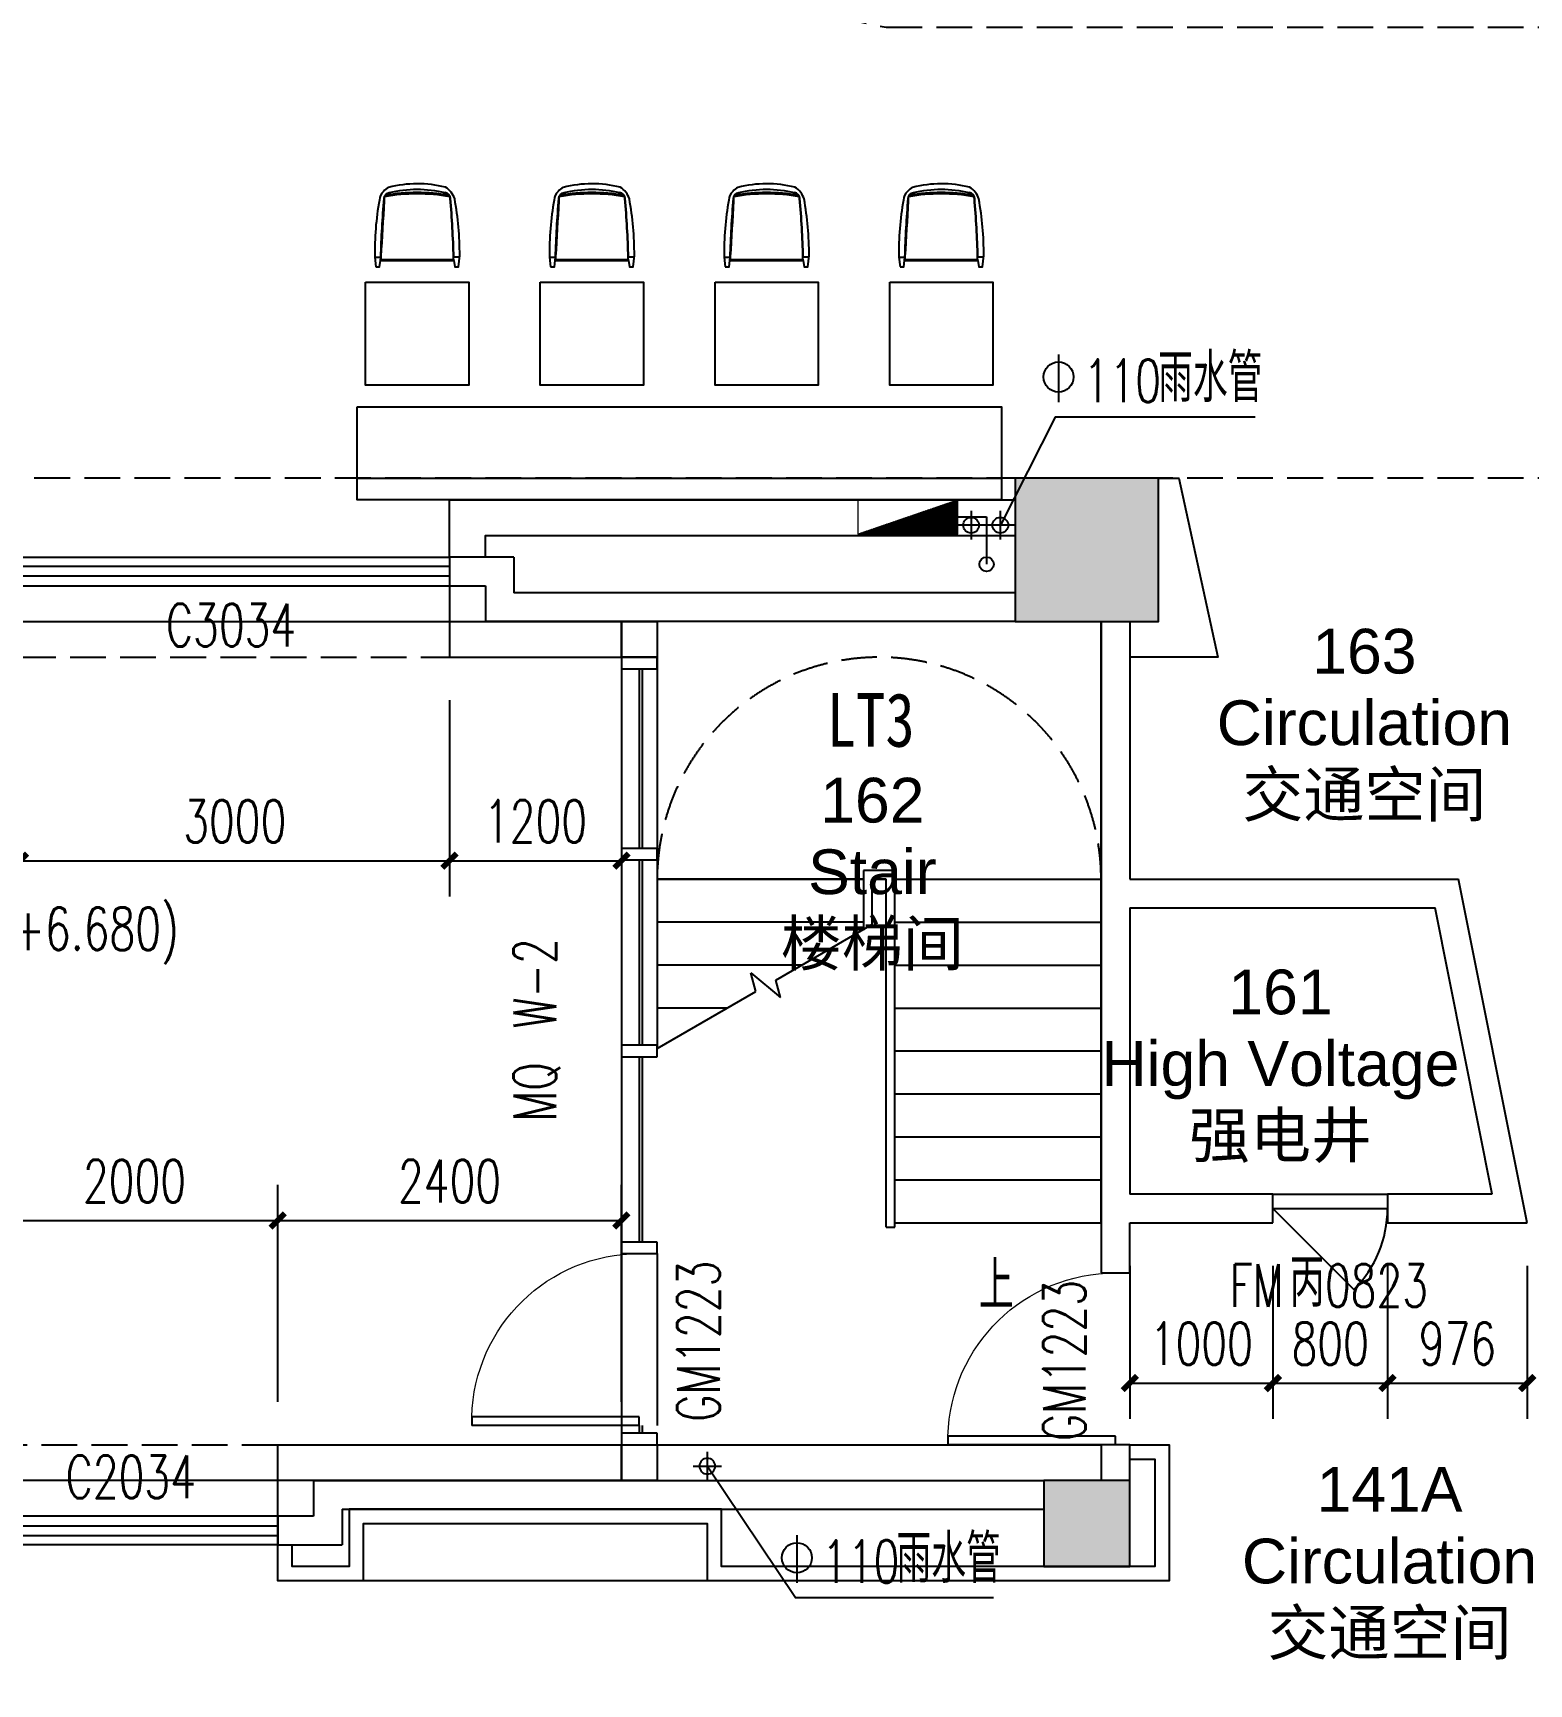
# Model space of a CAD drawing. Header units: inches. Extents: x -97096 to 280004, y -37912 to 97116.
# Drawn here: x -28359 to -17912, y 40579 to 52110 of the extents above; entities that cross this region are included whole.
import ezdxf
from ezdxf.enums import TextEntityAlignment as Align

# ---------------------------------------------------------------- set-up
doc = ezdxf.new("R2010")
doc.units = ezdxf.units.IN
doc.header["$LTSCALE"] = 1000
doc.header["$MEASUREMENT"] = 0
doc.linetypes.add('DASH', pattern=[0.35, 0.25, -0.1])
for name, color, linetype in [('3T_BAR', 7, 'Continuous'), ('A-DETL-NOTE', 1, 'Continuous'), ('an-furniture', 253, 'Continuous'), ('COLUMN', 2, 'Continuous'), ('CURTWALL', 4, 'Continuous'), ('DIM_SYMB', 3, 'Continuous'), ('DOOR_FIRE', 4, 'Continuous'), ('DOOR_FIRE_TEXT', 7, 'Continuous'), ('PIPE', 3, 'Continuous'), ('PUB_DIM', 3, 'Continuous'), ('PUB_HATCH', 253, 'Continuous'), ('PUB_TEXT', 7, 'Continuous'), ('S-XP', 1, 'Continuous'), ('S-XP-LG', 32, 'Continuous'), ('SEE', 5, 'Continuous'), ('SLAB', 60, 'Continuous'), ('SPACE', 7, 'Continuous'), ('STAIR', 3, 'Continuous'), ('SURFACE', 6, 'Continuous'), ('SURFACE-CEILING', 52, 'Continuous'), ('SURFACE-INT', 62, 'Continuous'), ('WALL', 2, 'Continuous'), ('WINDOW', 4, 'Continuous'), ('WINDOW_TEXT', 7, 'Continuous')]:
    doc.layers.add(name, color=color, linetype=linetype)
doc.layers.add('S-XIAO', color=30, linetype='Continuous', lineweight=5)
doc.styles.add('510p-01$0$Arial_2', font='arial.ttf', dxfattribs={"height": 6.392964})
doc.styles.add('_TCH_DIM', font='SIMPLEX', dxfattribs={"bigfont": 'GBCBIG'})
doc.styles.add('_TCH_DIM_T3', font='SIMPLEX', dxfattribs={"width": 0.705882, "bigfont": 'GBCBIG'})
doc.styles.add('_TCH_WINDOW', font='SIMPLEX', dxfattribs={"bigfont": 'GBCBIG'})
doc.styles.add('DIMHT', font='', dxfattribs={"width": 0.8})
doc.styles.get('DIMHT').set_extended_font_data('SimHei')
doc.dimstyles.new('_TCH_ARCH&&100', dxfattribs={"dimtxt": 297.5, "dimasz": 100, "dimexe": 250, "dimexo": 300, "dimgap": 126.25, "dimtad": 1, "dimdec": 0, "dimzin": 0, "dimdsep": 46, "dimtxsty": '_TCH_DIM_T3', "dimblk": 'ARCHTICK', "dimcen": 0.09, "dimclrt": 7, "dimazin": 2, "dimtfac": 1, "dimtdec": 0, "dimtix": 1, "dimtmove": 2, "dimatfit": 3, "dimfxl": 1, "dimtolj": 1, "dimtzin": 0, "dimarcsym": 0})

# ---------------------------------------------------------------- blocks, each defined once
blk = doc.blocks.new('A$C08252DC2')
at = {"layer": 'an-furniture'}
for points in [[(-288, 42), (-262, 42), (-256, 0), (256, 0), (262, 42), (288, 42), (297, -36, -0.045162), (262, -431, -0.189794), (198, -513, -0.123647), (-200, -512, -0.058863), (-236, -484, -0.18906), (-264, -423, -0.048279), (-296, -24), (-288, 42)], [(256, -5), (-256, -5), (-254, -7, -0.037702), (-251, -29, -0.000554), (-228, -417, -0.037328), (-229, -445, -4.064495)], [(-254, -24, 0.013306), (-231, -435, 0.333077), (-194, -476)], [(194, -476, 0.332939), (231, -435, 0.013306), (254, -24)], [(254, -24, -0.013306), (231, -435, -0.333077), (194, -476)]]:
    blk.add_lwpolyline(points, format="xyb", dxfattribs=at)
for points in [[(-256, 0), (-254, -24)], [(256, 0), (254, -24)], [(-296, -24), (-254, -24)], [(296, -24), (254, -24)]]:
    blk.add_lwpolyline(points, dxfattribs=at)
for centre, radius, start, end in [((0, 824), 1293, 259.8763, 280.1182), ((0, 824), 1302, 260.2198, 279.7742), ((0, 336), 835, 256.5336, 283.4594)]:
    blk.add_arc(centre, radius, start, end, dxfattribs=at)
blk = doc.blocks.new('xiao2')
at = {"layer": 'S-XIAO', "linetype": 'Continuous'}
h = blk.add_hatch(dxfattribs=at)
h.set_pattern_fill('ANSI31', color=256, scale=10, angle=152.1447, style=0)
h.set_pattern_definition([(44.999815, (55471.2533, 434076.4532), (-0.8838806224, 0.8838863305), [])])
h.paths.add_polyline_path([(-345224, 932668), (-344524, 932668), (-344524, 932908)])
blk.add_lwpolyline([(-345224, 932668), (-344524, 932668), (-344524, 932908), (-345224, 932908)], close=True, dxfattribs=at)
at = {"layer": 'S-XP'}
for p, q in [((-344524, 932788), (-344324, 932788)), ((-344324, 932788), (-344324, 932458, -1000))]:
    blk.add_line(p, q, dxfattribs=at)
at = {"layer": 'S-XP-LG'}
blk.add_circle((-344324, 932458, -1000), 50, dxfattribs=at)
blk = doc.blocks.new('510p-01$0$material tag')
blk = doc.blocks.new('PIPE-110')
for p, q in [((87087.5, -205623.5), (87087.5, -205423.5)), ((86987.5, -205523.5), (87187.5, -205523.5))]:
    blk.add_line(p, q)
blk.add_circle((87087.5, -205523.5), 55)
blk = doc.blocks.new('PIPE-12F')
at = {"layer": 'DIM_SYMB'}
for points in [[(22112, -196286), (20716, -196286), (20333, -197042)], [(20285, -204533), (18902, -204533), (18286, -203613)]]:
    blk.add_lwpolyline(points, dxfattribs=at)
for points in [[(20333, -197042, 1), (20333, -197042, 1)], [(18286, -203613, 1), (18286, -203613, 1)]]:
    blk.add_lwpolyline(points, format="xyb", close=True, dxfattribs=at)
at = {"layer": 'PUB_TEXT'}
for p, q in [((20739, -195849), (20739, -196181)), ((18912, -204095), (18912, -204428))]:
    blk.add_line(p, q, dxfattribs=at)
for centre in [(20739, -196006), (18912, -204253)]:
    blk.add_circle(centre, 105, dxfattribs=at)
at = {"layer": 'PIPE', "rotation": 180}
for p in [(107216, -402565), (107420, -402565)]:
    blk.add_blockref('PIPE-110', p, dxfattribs=at)
at = {"layer": 'PIPE', "xscale": -1, "rotation": 180}
blk.add_blockref('PIPE-110', (-68801, -409137), dxfattribs=at)
at = {"layer": 'PUB_TEXT', "style": '_TCH_DIM', "width": 0.705882}
blk.add_text('110', height=297.5, rotation=360, dxfattribs=at).set_placement((20914, -196181))
at = {"layer": 'PUB_TEXT', "style": '_TCH_DIM'}
blk.add_text('雨水管', height=337.6, rotation=360, dxfattribs=at).set_placement((21434, -196181))
blk.add_text('雨水管', height=337.6, dxfattribs=at).set_placement((19607, -204428))
at = {"layer": 'PUB_TEXT', "style": '_TCH_DIM', "width": 0.705882}
blk.add_text('110', height=297.5, dxfattribs=at).set_placement((19087, -204428))
blk = doc.blocks.new('_ArchTick')
at = {"color": 0, "linetype": 'ByBlock', "const_width": 0.4}
blk.add_lwpolyline([(-0.5, -0.5), (0.5, 0.5)], dxfattribs=at)
blk = doc.blocks.new('*D210')
at = {"layer": 'Defpoints', "color": 0, "transparency": 16777216}
for p in [(-20700, 43800), (-19700, 43800), (-19700, 42681)]:
    blk.add_point(p, dxfattribs=at)
at = {"layer": 'PUB_DIM', "color": 0, "lineweight": -2, "transparency": 16777216}
for p, q in [((-20700, 43500), (-20700, 42431)), ((-19700, 43500), (-19700, 42431)), ((-20700, 42681), (-19700, 42681))]:
    blk.add_line(p, q, dxfattribs=at)
at = {"layer": 'PUB_DIM', "color": 0, "lineweight": -2, "transparency": 16777216, "xscale": 100, "yscale": 100, "zscale": 100, "rotation": 180}
blk.add_blockref('_ArchTick', (-20700, 42681), dxfattribs=at)
at = {"layer": 'PUB_DIM', "color": 0, "lineweight": -2, "transparency": 16777216, "xscale": 100, "yscale": 100, "zscale": 100}
blk.add_blockref('_ArchTick', (-19700, 42681), dxfattribs=at)
at = {"layer": 'PUB_DIM', "color": 7, "transparency": 16777216, "insert": (-20200, 42956), "char_height": 297.5, "attachment_point": 5, "style": '_TCH_DIM_T3'}
blk.add_mtext('\\A1;1000', dxfattribs=at)
blk = doc.blocks.new('*D211')
at = {"layer": 'Defpoints', "color": 0, "transparency": 16777216}
for p in [(-19700, 43800), (-18900, 43800), (-18900, 42681)]:
    blk.add_point(p, dxfattribs=at)
at = {"layer": 'PUB_DIM', "color": 0, "lineweight": -2, "transparency": 16777216}
for p, q in [((-19700, 43500), (-19700, 42431)), ((-18900, 43500), (-18900, 42431)), ((-19700, 42681), (-18900, 42681))]:
    blk.add_line(p, q, dxfattribs=at)
at = {"layer": 'PUB_DIM', "color": 0, "lineweight": -2, "transparency": 16777216, "xscale": 100, "yscale": 100, "zscale": 100, "rotation": 180}
blk.add_blockref('_ArchTick', (-19700, 42681), dxfattribs=at)
at = {"layer": 'PUB_DIM', "color": 0, "lineweight": -2, "transparency": 16777216, "xscale": 100, "yscale": 100, "zscale": 100}
blk.add_blockref('_ArchTick', (-18900, 42681), dxfattribs=at)
at = {"layer": 'PUB_DIM', "color": 7, "transparency": 16777216, "insert": (-19300, 42956), "char_height": 297.5, "attachment_point": 5, "style": '_TCH_DIM_T3'}
blk.add_mtext('\\A1;800', dxfattribs=at)
blk = doc.blocks.new('*D212')
at = {"layer": 'Defpoints', "color": 0, "transparency": 16777216}
for p in [(-18900, 43800), (-17924, 43800), (-17924, 42681)]:
    blk.add_point(p, dxfattribs=at)
at = {"layer": 'PUB_DIM', "color": 0, "lineweight": -2, "transparency": 16777216}
for p, q in [((-18900, 43500), (-18900, 42431)), ((-17924, 43500), (-17924, 42431)), ((-18900, 42681), (-17924, 42681))]:
    blk.add_line(p, q, dxfattribs=at)
at = {"layer": 'PUB_DIM', "color": 0, "lineweight": -2, "transparency": 16777216, "xscale": 100, "yscale": 100, "zscale": 100, "rotation": 180}
blk.add_blockref('_ArchTick', (-18900, 42681), dxfattribs=at)
at = {"layer": 'PUB_DIM', "color": 0, "lineweight": -2, "transparency": 16777216, "xscale": 100, "yscale": 100, "zscale": 100}
blk.add_blockref('_ArchTick', (-17924, 42681), dxfattribs=at)
at = {"layer": 'PUB_DIM', "color": 7, "transparency": 16777216, "insert": (-18412, 42956), "char_height": 297.5, "attachment_point": 5, "style": '_TCH_DIM_T3'}
blk.add_mtext('\\A1;976', dxfattribs=at)
blk = doc.blocks.new('*D424')
at = {"layer": 'Defpoints', "color": 0, "transparency": 16777216}
for p in [(-24250, 43816), (-26650, 42250), (-24250, 42250)]:
    blk.add_point(p, dxfattribs=at)
at = {"layer": 'PUB_DIM', "color": 0, "lineweight": -2, "transparency": 16777216}
for p, q in [((-26650, 42550), (-26650, 44066)), ((-24250, 42550), (-24250, 44066)), ((-26650, 43816), (-24250, 43816))]:
    blk.add_line(p, q, dxfattribs=at)
at = {"layer": 'PUB_DIM', "color": 0, "lineweight": -2, "transparency": 16777216, "xscale": 100, "yscale": 100, "zscale": 100, "rotation": 180}
blk.add_blockref('_ArchTick', (-26650, 43816), dxfattribs=at)
at = {"layer": 'PUB_DIM', "color": 0, "lineweight": -2, "transparency": 16777216, "xscale": 100, "yscale": 100, "zscale": 100}
blk.add_blockref('_ArchTick', (-24250, 43816), dxfattribs=at)
at = {"layer": 'PUB_DIM', "color": 7, "transparency": 16777216, "insert": (-25450, 44091), "char_height": 297.5, "attachment_point": 5, "style": '_TCH_DIM_T3'}
blk.add_mtext('\\A1;2400', dxfattribs=at)
blk = doc.blocks.new('*D425')
at = {"layer": 'Defpoints', "color": 0, "transparency": 16777216}
for p in [(-26650, 43816), (-28650, 42250), (-26650, 42250)]:
    blk.add_point(p, dxfattribs=at)
at = {"layer": 'PUB_DIM', "color": 0, "lineweight": -2, "transparency": 16777216}
for p, q in [((-28650, 42550), (-28650, 44066)), ((-26650, 42550), (-26650, 44066)), ((-28650, 43816), (-26650, 43816))]:
    blk.add_line(p, q, dxfattribs=at)
at = {"layer": 'PUB_DIM', "color": 0, "lineweight": -2, "transparency": 16777216, "xscale": 100, "yscale": 100, "zscale": 100, "rotation": 180}
blk.add_blockref('_ArchTick', (-28650, 43816), dxfattribs=at)
at = {"layer": 'PUB_DIM', "color": 0, "lineweight": -2, "transparency": 16777216, "xscale": 100, "yscale": 100, "zscale": 100}
blk.add_blockref('_ArchTick', (-26650, 43816), dxfattribs=at)
at = {"layer": 'PUB_DIM', "color": 7, "transparency": 16777216, "insert": (-27650, 44091), "char_height": 297.5, "attachment_point": 5, "style": '_TCH_DIM_T3'}
blk.add_mtext('\\A1;2000', dxfattribs=at)
blk = doc.blocks.new('*D449')
at = {"layer": 'Defpoints', "color": 0, "transparency": 16777216}
for p in [(-28450, 47750), (-25450, 47750), (-25450, 46329)]:
    blk.add_point(p, dxfattribs=at)
at = {"layer": 'PUB_DIM', "color": 0, "lineweight": -2, "transparency": 16777216}
for p, q in [((-28450, 47450), (-28450, 46079)), ((-25450, 47450), (-25450, 46079)), ((-28450, 46329), (-25450, 46329))]:
    blk.add_line(p, q, dxfattribs=at)
at = {"layer": 'PUB_DIM', "color": 0, "lineweight": -2, "transparency": 16777216, "xscale": 100, "yscale": 100, "zscale": 100, "rotation": 180}
blk.add_blockref('_ArchTick', (-28450, 46329), dxfattribs=at)
at = {"layer": 'PUB_DIM', "color": 0, "lineweight": -2, "transparency": 16777216, "xscale": 100, "yscale": 100, "zscale": 100}
blk.add_blockref('_ArchTick', (-25450, 46329), dxfattribs=at)
at = {"layer": 'PUB_DIM', "color": 7, "transparency": 16777216, "insert": (-26950, 46604), "char_height": 297.5, "attachment_point": 5, "style": '_TCH_DIM_T3'}
blk.add_mtext('\\A1;3000', dxfattribs=at)
blk = doc.blocks.new('*D450')
at = {"layer": 'Defpoints', "color": 0, "transparency": 16777216}
for p in [(-25450, 47750), (-24250, 47750), (-24250, 46329)]:
    blk.add_point(p, dxfattribs=at)
at = {"layer": 'PUB_DIM', "color": 0, "lineweight": -2, "transparency": 16777216}
for p, q in [((-25450, 47450), (-25450, 46079)), ((-24250, 47450), (-24250, 46079)), ((-25450, 46329), (-24250, 46329))]:
    blk.add_line(p, q, dxfattribs=at)
at = {"layer": 'PUB_DIM', "color": 0, "lineweight": -2, "transparency": 16777216, "xscale": 100, "yscale": 100, "zscale": 100, "rotation": 180}
blk.add_blockref('_ArchTick', (-25450, 46329), dxfattribs=at)
at = {"layer": 'PUB_DIM', "color": 0, "lineweight": -2, "transparency": 16777216, "xscale": 100, "yscale": 100, "zscale": 100}
blk.add_blockref('_ArchTick', (-24250, 46329), dxfattribs=at)
at = {"layer": 'PUB_DIM', "color": 7, "transparency": 16777216, "insert": (-24850, 46604), "char_height": 297.5, "attachment_point": 5, "style": '_TCH_DIM_T3'}
blk.add_mtext('\\A1;1200', dxfattribs=at)
blk = doc.blocks.new('_FZH')
blk.add_lwpolyline([(-0.5, -0.5), (0.5, -0.5), (0.5, 0.5), (-0.5, 0.5)], close=True)
at = {"layer": 'PUB_HATCH'}
blk.add_solid([(-0.5, -0.5), (0.5, -0.5), (-0.5, 0.5), (0.5, 0.5)], dxfattribs=at)
blk = doc.blocks.new('$TCHSYS$WIN2D')
for p, q in [((-0.5, 0.5), (0.5, 0.5)), ((-0.5, 0.5), (-0.5, -0.5)), ((0.5, 0.5), (0.5, -0.5)), ((0.5, 0.1667), (-0.5, 0.1667)), ((0.5, -0.1667), (-0.5, -0.1667)), ((-0.5, -0.5), (0.5, -0.5))]:
    blk.add_line(p, q)
blk = doc.blocks.new('$DorLib2D$00000114')
at = {"color": 0}
blk.add_line((0.5, 0), (-0.207, 0.707), dxfattribs=at)
blk.add_arc((0.5, 0), 1, 135, 180, dxfattribs=at)
blk = doc.blocks.new('$DorLib2D$00000001')
for p, q in [((0.45, 0.975), (0.5, 0.975)), ((0.45, 0), (0.45, 0.975)), ((0.5, 0), (0.5, 0.975)), ((0.5, 0), (0.45, 0))]:
    blk.add_line(p, q)
at = {"lineweight": 13}
blk.add_arc((0.475, 0), 0.975, 91.46928, 180, dxfattribs=at)

msp = doc.modelspace()

# ---------------------------------------------------------------- linework, layer by layer
at = {"layer": '3T_BAR'}
for p, q in [((-24250, 47750), (-24250, 47670)), ((-24000, 47750), (-24250, 47750)), ((-24000, 47670), (-24000, 47750)), ((-24250, 47670), (-24000, 47670)), ((-24250, 46415), (-24250, 46335)), ((-24000, 46415), (-24250, 46415)), ((-24000, 46335), (-24000, 46415)), ((-24250, 46335), (-24000, 46335)), ((-24250, 45040), (-24250, 44960)), ((-24000, 45040), (-24250, 45040)), ((-24000, 44960), (-24000, 45040)), ((-24250, 44960), (-24000, 44960)), ((-24250, 43665), (-24250, 43585)), ((-24000, 43665), (-24250, 43665)), ((-24000, 43585), (-24000, 43665)), ((-24250, 43585), (-24000, 43585)), ((-24250, 42330), (-24250, 42250)), ((-24000, 42330), (-24250, 42330)), ((-24000, 42250), (-24000, 42330)), ((-24250, 42250), (-24000, 42250))]:
    msp.add_line(p, q, dxfattribs=at)
for points in [[(-24000, 47750), (-24250, 47750), (-24250, 48000), (-24000, 48000)], [(-24000, 42000), (-24250, 42000), (-24250, 42250), (-24000, 42250)]]:
    msp.add_lwpolyline(points, close=True, dxfattribs=at)
at = {"layer": 'an-furniture'}
msp.add_line((-26096.2, 49000), (-21596.2, 49000), dxfattribs=at)
for points in [[(-26036.2, 50370), (-25316.2, 50370), (-25316.2, 49650), (-26036.2, 49650)], [(-24816.2, 50370), (-24096.2, 50370), (-24096.2, 49650), (-24816.2, 49650)], [(-23596.2, 50370), (-22876.2, 50370), (-22876.2, 49650), (-23596.2, 49650)], [(-22376.2, 50370), (-21656.2, 50370), (-21656.2, 49650), (-22376.2, 49650)], [(-26096.2, 49500), (-21596.2, 49500), (-21596.2, 48850), (-26096.2, 48850)]]:
    msp.add_lwpolyline(points, close=True, dxfattribs=at)
at = {"layer": 'CURTWALL'}
for p, q in [((-24125, 47670), (-24125, 46415)), ((-24105, 47670), (-24105, 46415)), ((-24125, 46335), (-24125, 45040)), ((-24105, 46335), (-24105, 45040)), ((-24125, 44960), (-24125, 43665)), ((-24105, 44960), (-24105, 43665)), ((-24125, 42385), (-24125, 42330)), ((-24105, 42385), (-24105, 42330))]:
    msp.add_line(p, q, dxfattribs=at)
at = {"layer": 'DIM_SYMB'}
msp.add_lwpolyline([(-21650, 43650.1, 0, 0, 0), (-21650, 47100.1, 0, 0, 0), (-23250, 47100.1, 0, 0, 0), (-23250, 45900.1, 80, 0, 0), (-23250, 45600.1, 0, 0, 0)], format="xyseb", dxfattribs=at)
at = {"layer": 'DOOR_FIRE'}
for p, q in [((-19700, 44000), (-18900, 44000)), ((-19700, 43900, 100), (-18900, 43900, 100)), ((-24000, 43585), (-24000, 42385))]:
    msp.add_line(p, q, dxfattribs=at)
at = {"layer": 'SEE', "linetype": 'DASH'}
for p, q in [((-28450, 47750), (-25450, 47750)), ((-28650, 42250), (-26650, 42250))]:
    msp.add_line(p, q, dxfattribs=at)
at = {"layer": 'SEE'}
msp.add_line((-23650, 41300), (-26050, 41300), dxfattribs=at)
at = {"layer": 'SLAB'}
msp.add_lwpolyline([(10489, 49200), (-12200, 49200), (-12200, 48450), (-12800, 48450), (-12800, 60000), (-45700, 60000), (-45700, 48000), (-24250, 48000), (-24250, 42000), (-54700, 42000), (-54700, 30000), (-16750, 30000), (-16750, 24000)], dxfattribs=at)
at = {"layer": 'STAIR'}
for p, q in [((-21500, 48000.1), (-24000, 48000.1)), ((-24000, 48000.1), (-24000, 46200.1)), ((-20900, 46200.1), (-20900, 48000)), ((-22340, 46260.1), (-22560, 46260.1)), ((-22560, 46260.1), (-22560, 45848.4)), ((-22340, 43770.1), (-22340, 46260.1)), ((-24000, 46200.1), (-24000, 45017.1)), ((-22560, 46200.1), (-24000, 46200.1)), ((-24000, 46200.1), (-22560, 46200.1)), ((-22500, 46200.1), (-22500, 45883.1)), ((-22400, 46200.1), (-22500, 46200.1)), ((-22500, 46200.1), (-22500, 45883.1)), ((-22500, 46200.1), (-22400, 46200.1)), ((-22400, 43800.1), (-22400, 46200.1)), ((-22400, 43770.1), (-22400, 46200.1)), ((-22340, 46200.1), (-20900, 46200.1)), ((-22340, 46200.1), (-20900, 46200.1)), ((-20900, 43800.1), (-20900, 46200.1)), ((-22560, 45900.1), (-24000, 45900.1)), ((-22340, 45900.1), (-20900, 45900.1)), ((-23172.2, 45495), (-22500, 45883.1)), ((-22990.2, 45600.1), (-24000, 45600.1)), ((-22340, 45600.1), (-20900, 45600.1)), ((-23310.5, 45415.1), (-23345.5, 45545.5)), ((-23345.5, 45545.5), (-23139.4, 45372.6)), ((-23139.4, 45372.6), (-23172.2, 45495)), ((-24000, 45017.1), (-23310.5, 45415.1)), ((-23509.8, 45300.1), (-24000, 45300.1)), ((-22340, 45300.1), (-20900, 45300.1)), ((-22340, 45000.1), (-20900, 45000.1)), ((-22340, 44700.1), (-20900, 44700.1)), ((-22340, 44400.1), (-20900, 44400.1)), ((-22340, 44100.1), (-20900, 44100.1)), ((-22400, 43770.1), (-22340, 43770.1)), ((-22340, 43800.1), (-20900, 43800.1))]:
    msp.add_line(p, q, dxfattribs=at)
at = {"layer": 'STAIR', "linetype": 'DASH'}
msp.add_arc((-22450, 46200.1), 1550, 359.99739, 180.00261, dxfattribs=at)
at = {"layer": 'SURFACE'}
for points in [[(-25450, 48250), (-25450, 47750), (-24000, 47750)], [(-26650, 41750), (-26650, 42250), (-20900, 42250)]]:
    msp.add_lwpolyline(points, dxfattribs=at)
at = {"layer": 'SURFACE-CEILING', "linetype": 'DASH'}
msp.add_lwpolyline([(-44650, 52150), (-40400, 52150), (-35900, 51225), (-26900, 53075), (-22400, 52150), (-13400, 52150), (-13400, 49000), (-44650, 49000)], close=True, dxfattribs=at)
at = {"layer": 'SURFACE-INT'}
for points in [[(-20500, 49000), (-20358.2, 49000), (-20085, 47750), (-20700, 47750)], [(-25450, 48450), (-25450, 48850), (-21500, 48850)], [(-25200, 48450), (-25200, 48600), (-21500, 48600)], [(-20700, 42250.1), (-20425, 42250.1), (-20425, 41300), (-23650, 41300)], [(-20700, 42150.1), (-20525, 42150.1), (-20525, 41400), (-23550, 41400), (-23550, 41800), (-26150, 41800), (-26150, 41400), (-26550, 41400), (-26550, 41550)], [(-26050, 41300), (-26050, 41700), (-23650, 41700), (-23650, 41300)], [(-26050, 41300), (-26650, 41300), (-26650, 41550)]]:
    msp.add_lwpolyline(points, dxfattribs=at)
at = {"layer": 'WALL'}
for p, q in [((-25000, 48450), (-25450, 48450)), ((-25450, 48450), (-25450, 48250)), ((-25000, 48450), (-25000, 48200)), ((-25450, 48250), (-25200, 48250)), ((-25200, 48250), (-25200, 48000)), ((-21500, 48200), (-25000, 48200)), ((-21500, 48000), (-25200, 48000)), ((-20900, 48000), (-20900, 46200)), ((-20700, 48000), (-20700, 46200)), ((-20900, 46200), (-20900, 43800)), ((-20700, 46200), (-18404.3, 46200)), ((-17924.3, 43800), (-18404.3, 46200)), ((-20700, 46000), (-20700, 44000)), ((-20700, 46000), (-18568.3, 46000)), ((-18168.3, 44000), (-18568.3, 46000)), ((-19700, 44000), (-20700, 44000)), ((-19700, 43800), (-19700, 44000)), ((-18168.3, 44000), (-18900, 44000)), ((-18900, 44000), (-18900, 43800)), ((-20900, 43800), (-20900, 43450)), ((-20700, 43800), (-19700, 43800)), ((-20700, 43450), (-20700, 43800)), ((-18900, 43800), (-17924.3, 43800)), ((-20900, 43450), (-20700, 43450)), ((-20700, 42250), (-20900, 42250)), ((-20900, 42250), (-20900, 42000)), ((-20700, 42000), (-20700, 42250)), ((-26400, 42000), (-26400, 41750)), ((-26400, 42000), (-21300, 42000)), ((-26400, 41750), (-26650, 41750)), ((-26650, 41750), (-26650, 41550)), ((-26200, 41800), (-26200, 41550)), ((-26200, 41800), (-21300, 41800)), ((-26650, 41550), (-26200, 41550))]:
    msp.add_line(p, q, dxfattribs=at)

# ---------------------------------------------------------------- block references
at = {"rotation": 0.0001850067465677645}
msp.add_blockref('xiao2', (322627.1, -884057.1), dxfattribs=at)
at = {"layer": 'A-DETL-NOTE'}
ref = msp.add_blockref('510p-01$0$material tag', (-199441.1, -28039.7), dxfattribs=dict(at, xscale=3.125, yscale=3.125, zscale=3.125))
ref.add_attrib('ROOM_TAG', '163', dxfattribs={"layer": '0', "height": 312.5, "style": '510p-01$0$Arial_2'}).set_placement((-19061.5, 47792.5), align=Align.MIDDLE_CENTER)
ref.add_attrib('NAME_ENG', 'Circulation', dxfattribs={"layer": '0', "height": 312.5, "style": '510p-01$0$Arial_2'}).set_placement((-19061.5, 47292.5), align=Align.MIDDLE_CENTER)
ref.add_attrib('NAME_CN', '交通空间', dxfattribs={"layer": '0', "height": 312.5, "style": '510p-01$0$Arial_2'}).set_placement((-19061.5, 46792.5), align=Align.MIDDLE_CENTER)
ref = msp.add_blockref('510p-01$0$material tag', (-202877.3, -29080.4), dxfattribs=dict(at, xscale=3.125, yscale=3.125, zscale=3.125))
ref.add_attrib('ROOM_TAG', '162', dxfattribs={"layer": '0', "height": 312.5, "style": '510p-01$0$Arial_2'}).set_placement((-22497.6, 46751.8), align=Align.MIDDLE_CENTER)
ref.add_attrib('NAME_ENG', 'Stair', dxfattribs={"layer": '0', "height": 312.5, "style": '510p-01$0$Arial_2'}).set_placement((-22497.6, 46251.8), align=Align.MIDDLE_CENTER)
ref.add_attrib('NAME_CN', '楼梯间', dxfattribs={"layer": '0', "height": 312.5, "style": '510p-01$0$Arial_2'}).set_placement((-22497.6, 45751.8), align=Align.MIDDLE_CENTER)
ref = msp.add_blockref('510p-01$0$material tag', (-200027.3, -30419.8), dxfattribs=dict(at, xscale=3.125, yscale=3.125, zscale=3.125))
ref.add_attrib('ROOM_TAG', '161', dxfattribs={"layer": '0', "height": 312.5, "style": '510p-01$0$Arial_2'}).set_placement((-19647.6, 45412.4), align=Align.MIDDLE_CENTER)
ref.add_attrib('NAME_ENG', 'High Voltage', dxfattribs={"layer": '0', "height": 312.5, "style": '510p-01$0$Arial_2'}).set_placement((-19647.6, 44912.4), align=Align.MIDDLE_CENTER)
ref.add_attrib('NAME_CN', '强电井', dxfattribs={"layer": '0', "height": 312.5, "style": '510p-01$0$Arial_2'}).set_placement((-19647.6, 44412.4), align=Align.MIDDLE_CENTER)
ref = msp.add_blockref('510p-01$0$material tag', (-199265.4, -33894.5), dxfattribs=dict(at, xscale=3.125, yscale=3.125, zscale=3.125))
ref.add_attrib('ROOM_TAG', '141A', dxfattribs={"layer": '0', "height": 312.5, "style": '510p-01$0$Arial_2'}).set_placement((-18885.8, 41937.7), align=Align.MIDDLE_CENTER)
ref.add_attrib('NAME_ENG', 'Circulation', dxfattribs={"layer": '0', "height": 312.5, "style": '510p-01$0$Arial_2'}).set_placement((-18885.8, 41437.7), align=Align.MIDDLE_CENTER)
ref.add_attrib('NAME_CN', '交通空间', dxfattribs={"layer": '0', "height": 312.5, "style": '510p-01$0$Arial_2'}).set_placement((-18885.8, 40937.7), align=Align.MIDDLE_CENTER)
at = {"layer": 'an-furniture', "xscale": -1, "rotation": 180}
for p in [(-25676.2, 50520), (-24456.2, 50520), (-23236.2, 50520), (-22016.2, 50520)]:
    msp.add_blockref('A$C08252DC2', p, dxfattribs=at)
at = {"layer": 'COLUMN', "xscale": 999.9999999998654, "yscale": 999.9999999998654, "zscale": 999.9999999998654, "rotation": 4.585698295297264e-12}
msp.add_blockref('_FZH', (-21000, 48500), dxfattribs=at)
at = {"layer": 'COLUMN', "xscale": 600, "yscale": 600, "zscale": 600}
msp.add_blockref('_FZH', (-21000, 41700), dxfattribs=at)
at = {"layer": 'DOOR_FIRE', "xscale": -800, "yscale": -800, "zscale": 200, "rotation": 359.9999999999997}
msp.add_blockref('$DorLib2D$00000114', (-19300, 43900), dxfattribs=at)
at = {"layer": 'DOOR_FIRE'}
ref = msp.add_blockref('$DorLib2D$00000001', (-24125, 42985), dxfattribs=dict(at, xscale=1200, yscale=-1200, zscale=250, rotation=270.0000000000063))
ref.add_attrib('A', 'GM1223', (-23563.7, 42410), dxfattribs={"layer": 'DOOR_FIRE_TEXT', "height": 297.5, "rotation": 90, "style": '_TCH_WINDOW', "width": 0.705882})
ref = msp.add_blockref('$DorLib2D$00000001', (-20800, 42850), dxfattribs=dict(at, xscale=1200, yscale=-1200, zscale=200, rotation=270))
ref.add_attrib('A', 'GM1223', (-21008, 42275), dxfattribs={"layer": 'DOOR_FIRE_TEXT', "height": 297.5, "rotation": 90, "style": '_TCH_WINDOW', "width": 0.705882})
at = {"layer": 'PIPE'}
msp.add_blockref('PIPE-12F', (-41936.4, 245713.5), dxfattribs=at)
at = {"layer": 'WINDOW'}
ref = msp.add_blockref('$TCHSYS$WIN2D', (-26950, 48350), dxfattribs=dict(at, xscale=-3000, yscale=-200, zscale=-3000, rotation=180))
ref.add_attrib('A', 'C3034', (-27430, 47826.2), dxfattribs={"layer": 'WINDOW_TEXT', "height": 297.5, "style": '_TCH_WINDOW', "width": 0.705882})
ref = msp.add_blockref('$TCHSYS$WIN2D', (-27650, 41650), dxfattribs=dict(at, xscale=-2000, yscale=-200, zscale=-2000))
ref.add_attrib('A', 'C2034', (-28130, 41876.3), dxfattribs={"layer": 'WINDOW_TEXT', "height": 297.5, "style": '_TCH_WINDOW', "width": 0.705882})

# ---------------------------------------------------------------- texts
at = {"layer": 'DOOR_FIRE_TEXT', "style": '_TCH_WINDOW', "width": 0.705882}
for s, p in [('FM', (-20002.9, 43212.5)), ('0823', (-19337.1, 43212.5))]:
    msp.add_text(s, height=297.5, dxfattribs=at).set_placement(p)
at = {"layer": 'DOOR_FIRE_TEXT', "style": '_TCH_WINDOW'}
msp.add_text('丙', height=337.6, dxfattribs=at).set_placement((-19582.9, 43212.5))
at = {"layer": 'PUB_TEXT', "style": '_TCH_DIM', "width": 0.705882}
msp.add_text('(+6.680)', height=297.5, dxfattribs=at).set_placement((-28635, 45705))
at = {"layer": 'PUB_TEXT', "style": '_TCH_DIM'}
msp.add_text('上', height=337.6, dxfattribs=at).set_placement((-21754.3, 43195.1))
at = {"layer": 'SPACE', "style": 'DIMHT', "width": 0.8}
msp.add_text('LT3', height=375.53, dxfattribs=at).set_placement((-22815.2, 47124.9))
at = {"layer": 'WINDOW_TEXT', "style": '_TCH_WINDOW', "width": 0.705882}
for s, p in [('W-2', (-24706.1, 45157.5)), ('MQ', (-24706.1, 44507.5))]:
    msp.add_text(s, height=297.5, rotation=90, dxfattribs=at).set_placement(p)

# ---------------------------------------------------------------- dimensions: what is measured, and where the dimension line sits
at = {"layer": 'PUB_DIM'}
for p1, p2, distance, picture, middle in [((-28450, 47750), (-25450, 47750), -1421.4, '*D449', (-26950, 46603.6)), ((-25450, 47750), (-24250, 47750), -1421.4, '*D450', (-24850, 46603.6)), ((-28650, 42250), (-26650, 42250), 1566.5, '*D425', (-27650, 44091.5)), ((-26650, 42250), (-24250, 42250), 1566.5, '*D424', (-25450, 44091.5)), ((-20700, 43800), (-19700, 43800), -1118.6, '*D210', (-20200, 42956.4)), ((-19700, 43800), (-18900, 43800), -1118.6, '*D211', (-19300, 42956.4)), ((-18900, 43800), (-17924.3, 43800), -1118.6, '*D212', (-18412.2, 42956.4))]:
    dim = msp.add_aligned_dim(p1=p1, p2=p2, distance=distance, dimstyle='_TCH_ARCH&&100', dxfattribs=at)
    dim.commit()
    dim.dimension.update_dxf_attribs({"geometry": picture, "text_midpoint": middle})

doc.saveas('drawing.dxf')
